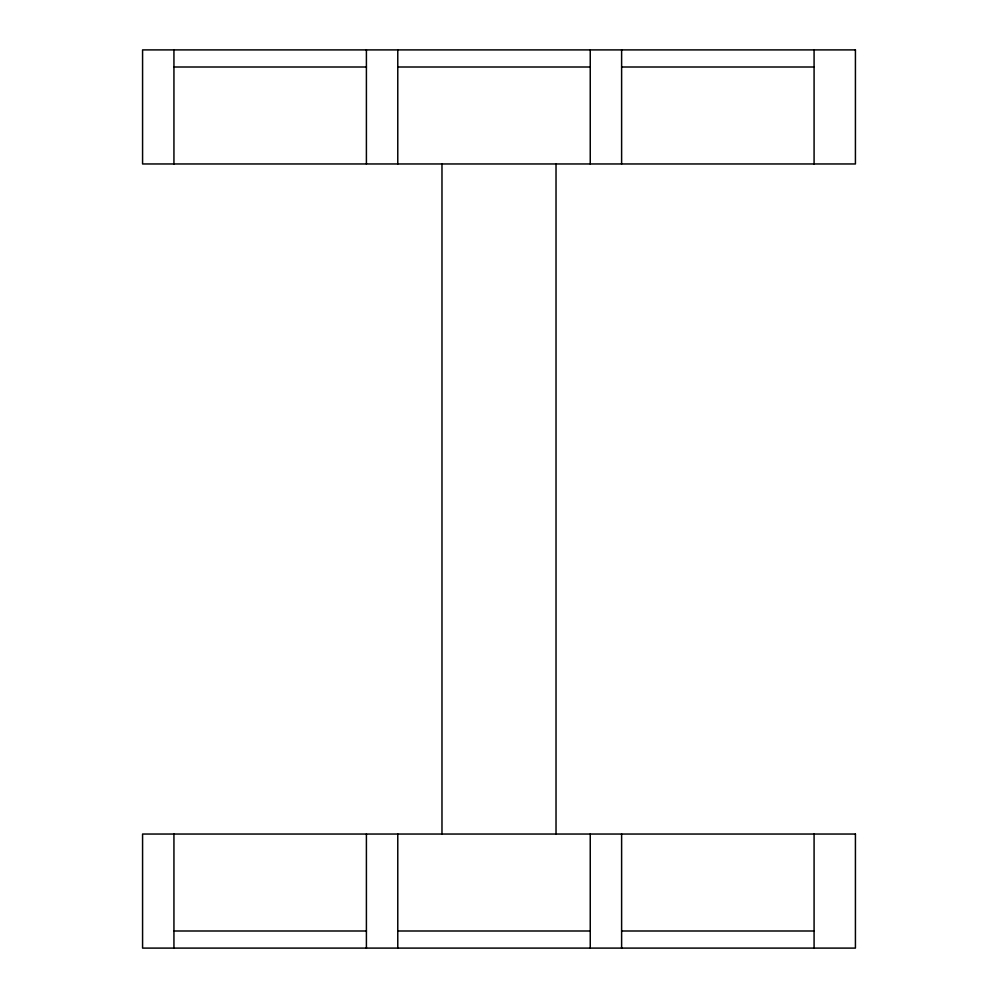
<?xml version="1.0" encoding="UTF-8"?>
<svg xmlns="http://www.w3.org/2000/svg" width="998" height="998" viewBox="0 0 998 998"><rect width="100%" height="100%" fill="white"/><g stroke="black" fill="none" stroke-linecap="round" stroke-linejoin="round"><path stroke-width="1.5" d="M173.939 67.003L366.403 67.003M397.778 67.003L590.242 67.003M621.617 67.003L814.081 67.003M173.939 930.997L366.403 930.997M397.778 930.997L590.242 930.997M621.617 930.997L814.081 930.997M814.081 49.9L814.081 163.959M814.081 834.041L814.081 948.1M621.617 49.9L621.617 163.959M621.617 834.041L621.617 948.1M590.242 49.9L590.242 163.959M590.242 834.041L590.242 948.1M556.023 163.959L556.023 834.041M441.977 163.959L441.977 834.041M397.778 49.9L397.778 163.959M397.778 834.041L397.778 948.1M366.403 49.9L366.403 163.959M366.403 834.041L366.403 948.1M173.939 49.9L173.939 163.959M173.939 834.041L173.939 948.1M855.423 49.9L142.577 49.9L142.577 163.959L855.423 163.959L855.423 49.9M855.423 834.041L142.577 834.041L142.577 948.1L855.423 948.1L855.423 834.041"/></g></svg>
